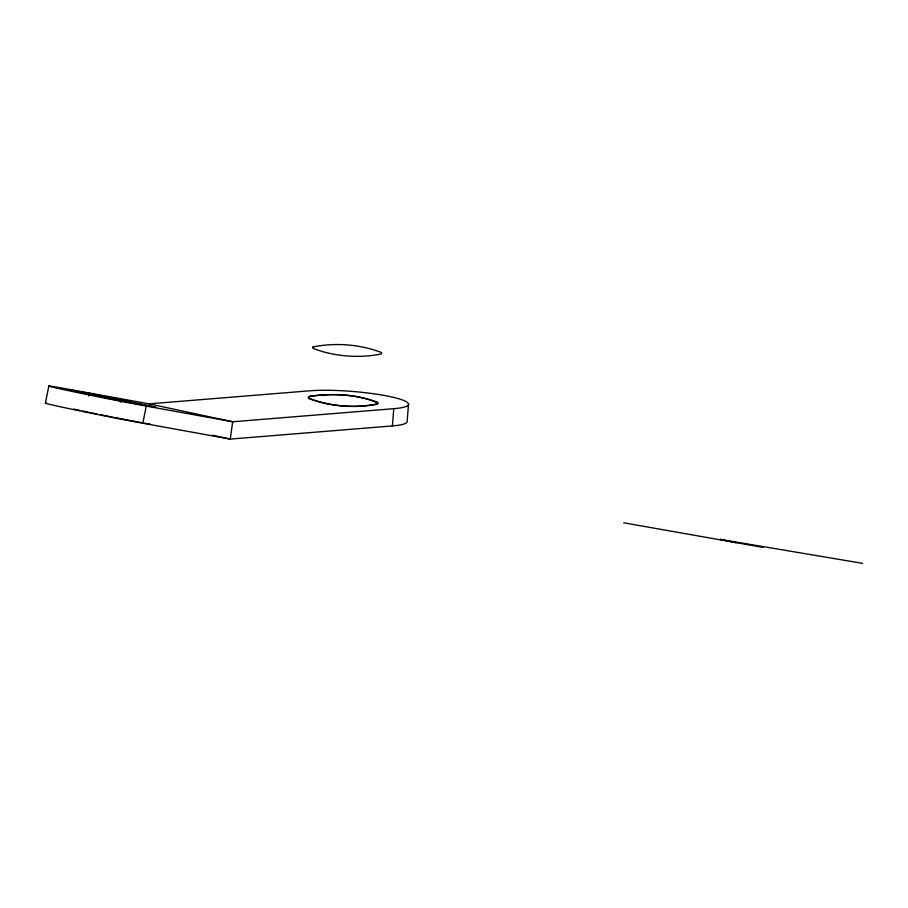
<?xml version="1.0" encoding="UTF-8"?>
<svg xmlns="http://www.w3.org/2000/svg" width="908" height="908" viewBox="0 0 908 908"><rect width="100%" height="100%" fill="white"/><g stroke="black" fill="none" stroke-linecap="round" stroke-linejoin="round"><path stroke-width="1.36" d="M46.387 403.197A56.829 0.897 11.3 0 0 76.261 410.155A56.829 0.897 11.3 0 0 142.84 423.241L230.257 439.086L392.381 425.931L393.777 408.691A56.829 8.308 4.7 0 0 390.179 396.626A56.829 8.308 4.7 0 0 310.15 390.781L149.06 403.856L62.629 388.181A56.829 0.897 11.3 0 0 67.601 390.463A56.829 0.897 11.3 0 0 146.256 406.103L232.686 421.766L393.777 408.691M408.555 403.867L407.147 421.119A56.829 8.308 4.7 0 1 392.381 425.931M45.4 403.231L48.828 386.093M88.689 396.001L89.211 393.357L155.733 407.181L115.657 399.917L70.166 390.179L89.211 393.357M120.877 402.323L121.4 399.69M142.84 423.241L146.256 406.103M150.342 424.184L141.682 422.719M862.6 563.346L720.055 539.363L736.138 542.734M762.913 547.365L623.728 522.804M140.479 422.492L113.602 417.339M101.06 414.82L112.229 417.067M90.471 412.652L97.088 414.014M82.514 410.972L89.143 412.368M149.06 403.856L232.686 421.766L230.257 439.086L212.427 435.272M73.82 409.088L79.961 410.427M312.976 346.958L312.817 348.275C333.906 356.549 359.296 358.524 381.474 353.927L381.632 352.61C360.544 344.348 335.143 342.361 312.976 346.958M309.106 396.626L308.323 397.897C329.161 407.068 354.767 407.953 377.195 404.264L377.966 402.993C357.128 393.822 331.534 392.948 309.106 396.626M310.298 396.115L308.402 397.273L308.868 398.646C330.387 406.046 355.777 409.145 377.898 403.629L377.433 402.255C356.401 394.378 332.476 393.232 310.298 396.115"/></g></svg>
